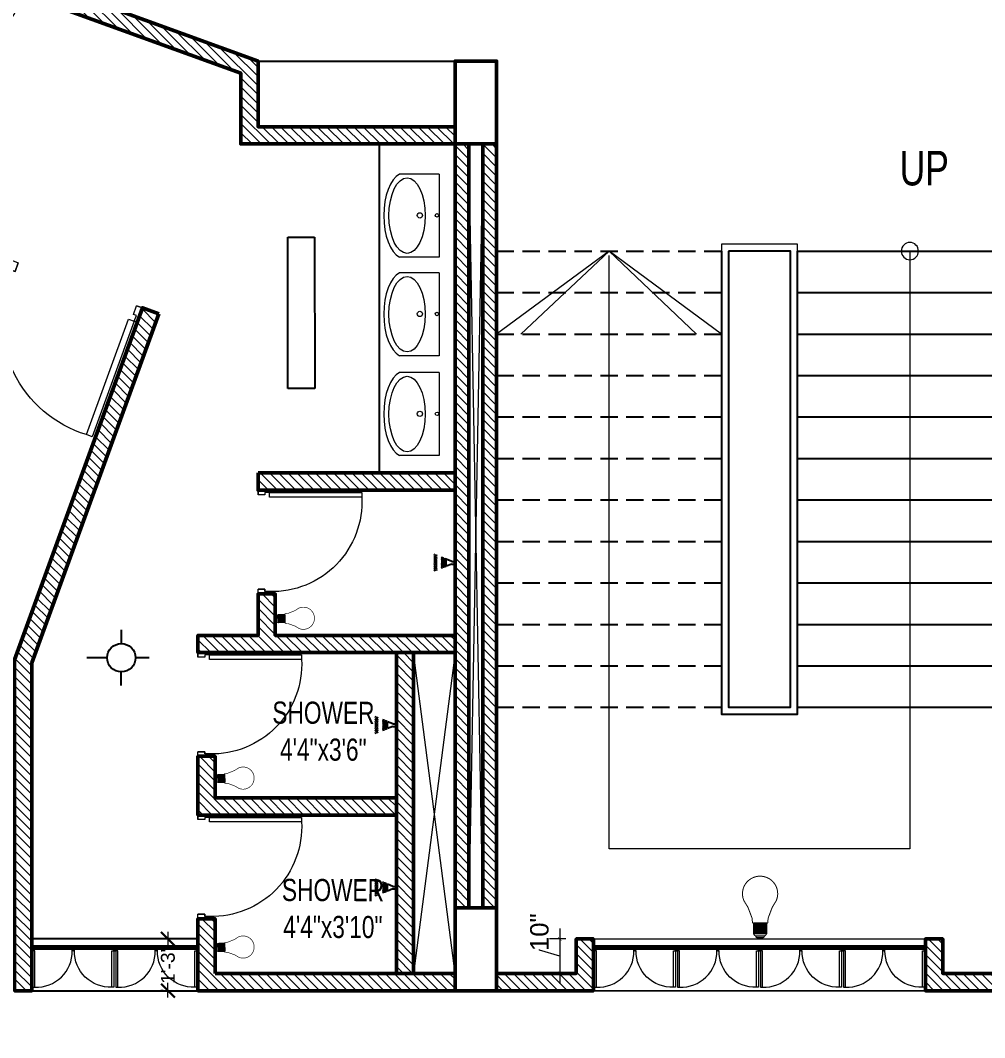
# Model space of a CAD drawing. Header units: inches. Extents: x -20263 to 10253, y -4567 to 3195.
# Drawn here: x 279.1 to 557.9, y 47.7 to 342 of the extents above; entities that cross this region are included whole.
import ezdxf

# ---------------------------------------------------------------- set-up
doc = ezdxf.new("R2010")
doc.units = ezdxf.units.IN
doc.header["$MEASUREMENT"] = 0
doc.linetypes.add('DASHED2', pattern=[0.375, 0.25, -0.125])
for name, color, linetype, lineweight in [('A-TEXT', 7, 'Continuous', 5), ('ar-DOOR-WOOD', 44, 'Continuous', 0), ('Dimension', 18, 'Continuous', 9), ('illustr-TOILET FIXTURE', 171, 'Continuous', 0), ('Main Wall', 250, 'Continuous', 13)]:
    doc.layers.add(name, color=color, linetype=linetype, lineweight=lineweight)
for name, color, linetype in [('BOX', 7, 'Continuous'), ('Electrical Installation', 50, 'Continuous'), ('plug ins', 7, 'Continuous')]:
    doc.layers.add(name, color=color, linetype=linetype)
doc.layers.add('hatch brick', color=32, linetype='Continuous', lineweight=0, transparency=0.4)
doc.styles.add('SIMPLE', font='romantic.ttf')
doc.styles.get("Standard").update_dxf_attribs({"font": 'arial.ttf'})
doc.dimstyles.new('Architectural', dxfattribs={"dimtxt": 14, "dimasz": 4, "dimexe": 2, "dimexo": 10, "dimgap": 0.09, "dimtad": 0, "dimdec": 0, "dimzin": 0, "dimdsep": 46, "dimlunit": 4, "dimtxsty": 'Standard', "dimblk": 'ARCHTICK', "dimcen": 0.09, "dimdle": 2, "dimclrd": 256, "dimclre": 256, "dimclrt": 256, "dimadec": 0, "dimazin": 0, "dimtfac": 1, "dimtdec": 0, "dimtofl": 0, "dimtmove": 1, "dimatfit": 2, "dimfxl": 12, "dimtolj": 1, "dimtzin": 0, "dimlwd": -1, "dimlwe": -1, "dimarcsym": 0})
doc.dimstyles.new('Architectural small', dxfattribs={"dimtxt": 8, "dimasz": 2, "dimexe": 3, "dimexo": 3, "dimgap": 0.09, "dimtad": 0, "dimdec": 0, "dimzin": 0, "dimdsep": 46, "dimlunit": 4, "dimtxsty": 'Standard', "dimblk": 'ARCHTICK', "dimcen": 0.09, "dimdle": 3, "dimclrd": 6, "dimclre": 6, "dimclrt": 5, "dimadec": 0, "dimazin": 0, "dimtfac": 1, "dimtdec": 0, "dimtofl": 0, "dimtmove": 1, "dimatfit": 2, "dimfxl": 12, "dimtolj": 1, "dimtzin": 0, "dimlwd": 18, "dimlwe": 18, "dimarcsym": 0})

# ---------------------------------------------------------------- blocks, each defined once
blk = doc.blocks.new('_ArchTick')
at = {"color": 0, "linetype": 'ByBlock', "const_width": 0.15}
blk.add_lwpolyline([(-0.5, -0.5), (0.5, 0.5)], dxfattribs=at)
blk = doc.blocks.new('*D41')
at = {"layer": 'Defpoints', "color": 0, "transparency": 16777216}
for p in [(286.9, 498.06), (32.06, 100.05), (129.47, 64.66)]:
    blk.add_point(p, dxfattribs=at)
at = {"layer": 'Dimension', "transparency": 16777216}
for p, q in [((190.17, 535.33), (119.01, 339.43)), ((277.5, 501.48), (187.6, 534.13)), ((31.37, 98.17), (102.53, 294.07)), ((120.07, 68.08), (30.18, 100.73))]:
    blk.add_line(p, q, dxfattribs=at)
at = {"layer": 'Dimension', "transparency": 16777216, "xscale": 4, "yscale": 4, "zscale": 4}
for p, rotation in [((189.48, 533.45), 70.0371155130217), ((32.06, 100.05), 250.0371155130217)]:
    blk.add_blockref('_ArchTick', p, dxfattribs=dict(at, rotation=rotation))
at = {"layer": 'Dimension', "transparency": 16777216, "insert": (110.77, 316.75), "char_height": 14, "attachment_point": 5, "rotation": 70.0371}
blk.add_mtext('\\A1;38\'-5"', dxfattribs=at)
blk = doc.blocks.new('*D46')
at = {"layer": 'Defpoints', "color": 0, "transparency": 16777216}
for p in [(439.8, 76.25), (435.04, 66.25), (439.8, 66.25)]:
    blk.add_point(p, dxfattribs=at)
at = {"layer": 'Dimension', "color": 6, "lineweight": 18, "transparency": 16777216}
for p, q in [((435.04, 79.25), (435.04, 63.25)), ((436.8, 76.25), (432.04, 76.25)), ((429.19, 73.01), (429.19, 73.19)), ((435.04, 71.25), (429.19, 73.01)), ((436.8, 66.25), (432.04, 66.25))]:
    blk.add_line(p, q, dxfattribs=at)
for p, rotation in [((435.04, 76.25), 90), ((435.04, 66.25), 270)]:
    blk.add_blockref('_ArchTick', p, dxfattribs=dict(at, rotation=rotation))
at = {"layer": 'Dimension', "color": 5, "transparency": 16777216, "insert": (429.19, 78.16), "char_height": 8, "attachment_point": 5, "rotation": 90}
blk.add_mtext('\\A1;{\\H0.66667x;10"}', dxfattribs=at)
blk = doc.blocks.new('DOOR_45')
at = {"layer": 'ar-DOOR-WOOD'}
for p, q in [((-11008.75, 15426.44), (-11008.75, 15424.44)), ((-10968.75, 15426.44), (-11008.75, 15426.44)), ((-10968.75, 15427.44), (-10963.75, 15427.44)), ((-10968.75, 15427.44), (-10968.75, 15426.44)), ((-10968.75, 15424.44), (-10968.75, 15426.44)), ((-10968.75, 15426.44), (-10966.75, 15426.44)), ((-10966.75, 15426.44), (-10966.75, 15425.44)), ((-10966.75, 15425.44), (-10963.75, 15425.44)), ((-10963.75, 15427.44), (-10963.75, 15425.44)), ((-11008.75, 15424.44), (-10968.75, 15424.44)), ((-10968.75, 15382.44), (-10968.75, 15383.44)), ((-10968.75, 15383.44), (-10966.75, 15383.44)), ((-10968.75, 15382.44), (-10963.75, 15382.44)), ((-10966.75, 15384.44), (-10963.75, 15384.44)), ((-10966.75, 15383.44), (-10966.75, 15384.44)), ((-10963.75, 15382.44), (-10963.75, 15384.44))]:
    blk.add_line(p, q, dxfattribs=at)
for points in [[(-10968.75, 15426.44), (-11008.75, 15426.44), (-11008.75, 15424.44), (-10968.75, 15424.44)], [(-10963.75, 15427.44), (-10968.75, 15427.44), (-10968.75, 15426.44), (-10966.75, 15426.44), (-10966.75, 15425.44), (-10963.75, 15425.44)], [(-10968.75, 15383.44), (-10968.75, 15382.44), (-10963.75, 15382.44), (-10963.75, 15384.44), (-10966.75, 15384.44), (-10966.75, 15383.44)]]:
    blk.add_lwpolyline(points, close=True, dxfattribs=at)
blk.add_arc((-10969.89, 15422.35), 38.92, 176.9083, 271.677, dxfattribs=at)
blk = doc.blocks.new('T-FIX-027')
at = {"layer": 'illustr-TOILET FIXTURE'}
for p, q in [((-11843.84, 14568.89), (-11843.84, 14557.43)), ((-11843.84, 14568.89), (-11843.84, 14557.43)), ((-11843.84, 14568.89), (-11819.84, 14568.89)), ((-11843.84, 14568.89), (-11819.84, 14568.89)), ((-11819.84, 14568.89), (-11819.84, 14557.43)), ((-11819.84, 14568.89), (-11819.84, 14557.43))]:
    blk.add_line(p, q, dxfattribs=at)
for centre, radius in [((-11831.91, 14568.32), 0.508), ((-11831.91, 14568.32), 0.508), ((-11831.91, 14563.34), 0.762), ((-11831.91, 14563.34), 0.762)]:
    blk.add_circle(centre, radius, dxfattribs=at)
blk.add_ellipse((-11831.84, 14559.64), major_axis=(-10.93, 0), ratio=0.480383, dxfattribs=at)
blk.add_ellipse((-11831.84, 14559.64), major_axis=(-10.93, 0), ratio=0.480383, dxfattribs=at)
blk.add_ellipse((-11831.84, 14558.89), major_axis=(-12.37, 0), ratio=0.48498, start_param=6.528919, end_param=9.179045, dxfattribs=at)
blk.add_ellipse((-11831.84, 14558.89), major_axis=(-12.37, 0), ratio=0.48498, start_param=6.528919, end_param=9.179045, dxfattribs=at)
blk = doc.blocks.new('stair final')
for points in [[(82, 124), (82, -90), (-70, -90), (-70, 124)], [(-37.5, 124), (-37.5, -49), (49.5, -49), (49.5, 122.75)], [(17, 100), (49.5, 124), (82, 100)], [(24.2, 100), (49.5, 124)], [(49.5, 124), (75, 100)], [(82, -8), (82, -90)]]:
    blk.add_lwpolyline(points)
blk.add_lwpolyline([(-5, 126), (17, 126), (17, -10), (-5, -10)], close=True)
blk.add_circle((-37.5, 124), 2.49)
at = {"layer": 'BOX', "ltscale": 2000}
for p, q in [((-5, 124), (-70, 124)), ((-5, 112), (-70, 112)), ((-5, 100), (-70, 100)), ((-5, 88), (-70, 88)), ((-5, 76), (-70, 76)), ((-5, 64), (-70, 64)), ((-5, 52), (-70, 52)), ((-5, 40), (-70, 40)), ((-5, 28), (-70, 28)), ((-5, 16), (-70, 16)), ((-5, 4), (-70, 4)), ((-5, -8), (-70, -8)), ((0, -8), (-3, -8)), ((15, -8), (12, -8))]:
    blk.add_line(p, q, dxfattribs=at)
at = {"layer": 'BOX', "linetype": 'DASHED2', "ltscale": 20}
for p, q in [((82, 124), (17, 124)), ((82, 112), (17, 112)), ((82, 100), (17, 100)), ((82, 88), (17, 88)), ((82, 76), (17, 76)), ((82, 64), (17, 64)), ((82, 52), (17, 52)), ((82, 40), (17, 40)), ((82, 28), (17, 28)), ((82, 16), (17, 16)), ((82, 4), (17, 4)), ((82, -8), (17, -8))]:
    blk.add_line(p, q, dxfattribs=at)
at = {"layer": 'BOX', "ltscale": 2000}
for points in [[(17, 124), (17, -10), (-5, -10), (-5, 124)], [(-3, 124), (15, 124)]]:
    blk.add_lwpolyline(points, dxfattribs=at)
blk.add_lwpolyline([(15, 124), (15, -8), (-3, -8), (-3, 124)], close=True, dxfattribs=at)
blk = doc.blocks.new('toilet stair block final')
at = {"layer": 'hatch brick'}
h = blk.add_hatch(dxfattribs=at)
h.set_pattern_fill('ANSI31', color=256, scale=15)
edge = h.paths.add_edge_path()
edge.add_line((67.04, 218.27), (65.33, 222.97))
edge.add_line((65.33, 222.97), (0, 199.18))
edge.add_line((0, 199.18), (0, 180.18))
edge.add_line((0, 180.18), (-57, 180.18))
edge.add_line((-57, 180.18), (-57, 175.18))
edge.add_line((-57, 175.18), (5, 175.18))
edge.add_line((5, 175.18), (5, 195.68))
edge.add_line((5, 195.68), (67.04, 218.27))
h = blk.add_hatch(dxfattribs=at)
h.set_pattern_fill('ANSI31', color=256, scale=15)
h.set_pattern_definition([(45, (164, 0), (-1.325825, 1.325825), [])])
h.paths.add_polyline_path([(-69, 175.18), (-69, -45.82), (-65, -45.82), (-65, 175.18)])
h = blk.add_hatch(dxfattribs=at)
h.set_pattern_fill('ANSI31', color=256, scale=15)
h.paths.add_polyline_path([(-61, 175.18), (-61, -45.82), (-57, -45.82), (-57, 175.18)])
h = blk.add_hatch(dxfattribs=at)
h.set_pattern_fill('ANSI31', color=256, scale=15)
edge = h.paths.add_edge_path()
edge.add_line((28.72, 126.06), (33.42, 127.77))
edge.add_line((33.42, 127.77), (70.4, 25.94))
edge.add_line((70.4, 25.94), (70.4, -69.82))
edge.add_line((70.4, -69.82), (65.4, -69.82))
edge.add_line((65.4, -69.82), (65.4, 25.06))
edge.add_line((65.4, 25.06), (28.72, 126.06))
h = blk.add_hatch(dxfattribs=at)
h.set_pattern_fill('ANSI31', color=256, scale=15)
h.paths.add_polyline_path([(0, 80), (0, 75), (-57, 75), (-57, 80)])
h = blk.add_hatch(dxfattribs=at)
h.set_pattern_fill('ANSI31', color=256, scale=15)
h.paths.add_polyline_path([(0, 28), (-57, 28), (-57, 33), (-5, 33), (-5, 45), (0, 45), (0, 33), (17.4, 33), (17.4, 28)])
h = blk.add_hatch(dxfattribs=at)
h.set_pattern_fill('ANSI31', color=256, scale=15)
h.paths.add_polyline_path([(-45, -64.82), (-40, -64.82), (-40, 28), (-45, 28)])
h = blk.add_hatch(dxfattribs=at)
h.set_pattern_fill('ANSI31', color=256, scale=15)
h.set_pattern_definition([(45, (17.4023, 0), (-1.325825, 1.325825), [])])
h.paths.add_polyline_path([(-40, -14), (12.4, -14), (12.4, -2), (17.4, -2), (17.4, -19), (-40, -19)])
h = blk.add_hatch(dxfattribs=at)
h.set_pattern_fill('ANSI31', color=256, scale=15)
h.paths.add_polyline_path([(12.4, -64.82), (0, -64.82), (-57, -64.82), (-57, -69.82), (17.4, -69.82), (17.4, -49), (12.4, -49)])
h = blk.add_hatch(dxfattribs=at)
h.set_pattern_fill('ANSI31', color=256, scale=15)
h.paths.add_polyline_path([(-193, -64.82), (-193, -54.82), (-198, -54.82), (-198, -64.82), (-221, -64.82), (-221, -69.82), (-193, -69.82)])
h = blk.add_hatch(dxfattribs=at)
h.set_pattern_fill('ANSI31', color=256, scale=15)
h.paths.add_polyline_path([(-97, -64.82), (-97, -69.82), (-69, -69.82), (-69, -64.82), (-92, -64.82), (-92, -54.82), (-97, -54.82)])
at = {"color": 0, "lineweight": 50}
for points in [[(67.04, 218.27), (65.33, 222.97), (0, 199.18), (0, 180.18), (-57, 180.18), (-57, 175.18), (5, 175.18), (5, 195.68), (67.04, 218.27)], [(28.72, 126.06), (33.42, 127.77), (70.4, 25.94), (70.4, -69.82), (65.4, -69.82), (65.4, 25.06), (28.72, 126.06)], [(0, 80), (0, 75), (-57, 75), (-57, 80), (0, 80)], [(0, 28), (-57, 28), (-57, 33), (-5, 33), (-5, 45), (0, 45), (0, 33), (17.4, 33), (17.4, 28), (0, 28)], [(12.4, -64.82), (0, -64.82), (0, -64.82), (-57, -64.82), (-57, -69.82), (17.4, -69.82), (17.4, -69.82), (17.4, -49), (12.4, -49), (12.4, -64.82)]]:
    blk.add_lwpolyline(points, dxfattribs=at)
at = {"color": 1, "lineweight": 50}
blk.add_lwpolyline([(-57, 175.18), (-69, 175.18), (-69, 199.18), (-57, 199.18), (-57, 175.18)], dxfattribs=at)
for points in [[(-65, -45.82), (-61, 175.18)], [(-65, 175.18), (-61, -45.82)], [(-57, 28), (-45, -64.82)], [(-57, -64.82), (-45, 28)]]:
    blk.add_lwpolyline(points)
at = {"color": 0, "lineweight": 50}
for points in [[(-61, 175.18), (-61, -45.82), (-57, -45.82), (-57, 175.18)], [(-45, -64.82), (-40, -64.82), (-40, 28), (-45, 28)], [(-40, -14), (12.4, -14), (12.4, -2), (17.4, -2), (17.4, -19), (-40, -19)], [(-193, -64.82), (-193, -54.82), (-198, -54.82), (-198, -64.82), (-221, -64.82), (-221, -69.82), (-193, -69.82)], [(-97, -64.82), (-97, -69.82), (-69, -69.82), (-69, -64.82), (-92, -64.82), (-92, -54.82), (-97, -54.82)]]:
    blk.add_lwpolyline(points, close=True, dxfattribs=at)
blk.add_lwpolyline([(-193, -69.82), (-97, -69.82), (-97, -54.82), (-193, -54.82)], close=True)
at = {"layer": 'BOX', "ltscale": 2000}
for p, q in [((0, 199.18), (-57, 199.18)), ((-57, 175.18), (-57, 80.18)), ((-35, 175.18), (-35, 80.18))]:
    blk.add_line(p, q, dxfattribs=at)
blk.add_lwpolyline([(65.4, -69.82), (17.4, -69.82), (17.4, -54.82), (65.4, -54.82)], close=True, dxfattribs=at)
at = {"layer": 'Main Wall', "color": 0, "lineweight": 50}
blk.add_lwpolyline([(-69, 175.18), (-69, -45.82), (-65, -45.82), (-65, 175.18)], close=True, dxfattribs=at)
at = {"layer": 'Main Wall', "color": 1, "lineweight": 50}
blk.add_lwpolyline([(-69, -69.82), (-57, -69.82), (-57, -45.82), (-69, -45.82), (-69, -69.82)], dxfattribs=at)
at = {"extrusion": (0, 0, -1), "xscale": 0.8888892124533201, "yscale": 0.8888892124533201, "zscale": -0.8888892124533201, "rotation": 69.99006771556789}
blk.add_blockref('DOOR_45', (16117.31, 4701.45), dxfattribs=at)
blk.add_blockref('stair final', (-151, 20.18))
at = {"xscale": 0.666666606798147, "yscale": 0.666666606798147, "zscale": 0.666666606798147}
for p in [(7309.17, -10209.96), (7326.57, -10256.96), (7326.57, -10303.96)]:
    blk.add_blockref('DOOR_45', p, dxfattribs=at)
at = {"layer": 'illustr-TOILET FIXTURE', "extrusion": (0, 0, -1), "zscale": -1, "rotation": 270}
for p in [(-14516.54, -11677.4), (-14516.54, -11705.92), (-14516.54, -11734.81)]:
    blk.add_blockref('T-FIX-027', p, dxfattribs=at)
at = {"layer": 'Main Wall', "xscale": 0.888888888888914, "yscale": 0.888888888888914, "zscale": 0.888888888888914, "rotation": 109.9621850072985}
blk.add_blockref('DOOR_45', (9595.65, 13969.5), dxfattribs=at)
blk = doc.blocks.new('DOOR_40')
at = {"layer": 'ar-DOOR-WOOD'}
for p, q in [((-11029.13, 15421.44), (-11064.13, 15421.44)), ((-11064.13, 15421.44), (-11064.13, 15419.44)), ((-11064.13, 15419.44), (-11029.13, 15419.44)), ((-11029.13, 15422.44), (-11024.13, 15422.44)), ((-11029.13, 15422.44), (-11029.13, 15421.44)), ((-11029.13, 15419.44), (-11029.13, 15421.44)), ((-11029.13, 15421.44), (-11027.13, 15421.44)), ((-11027.13, 15421.44), (-11027.13, 15420.44)), ((-11027.13, 15420.44), (-11024.13, 15420.44)), ((-11024.13, 15422.44), (-11024.13, 15420.44)), ((-11029.13, 15383.44), (-11027.13, 15383.44)), ((-11029.13, 15382.44), (-11029.13, 15383.44)), ((-11029.13, 15382.44), (-11024.13, 15382.44)), ((-11027.13, 15383.44), (-11027.13, 15384.44)), ((-11027.13, 15384.44), (-11024.13, 15384.44)), ((-11024.13, 15382.44), (-11024.13, 15384.44))]:
    blk.add_line(p, q, dxfattribs=at)
blk.add_arc((-11029.35, 15418.25), 34.8, 178.03005, 270.3561, dxfattribs=at)
blk = doc.blocks.new('ftt')
at = {"layer": 'plug ins', "linetype": 'Continuous'}
for p, q in [((76688.16, 107266.81), (76688.07, 107267.06)), ((76688.16, 107266.81), (76688.07, 107267.06)), ((76688.3, 107266.45), (76688.2, 107266.7)), ((76688.3, 107266.45), (76688.2, 107266.7)), ((76688.44, 107266.09), (76688.34, 107266.34)), ((76688.44, 107266.09), (76688.34, 107266.34)), ((76688.77, 107266.81), (76688.7, 107267.06)), ((76688.87, 107266.45), (76688.8, 107266.7)), ((76688.98, 107264.67), (76688.89, 107264.92)), ((76688.98, 107264.67), (76688.89, 107264.92)), ((76688.97, 107266.09), (76688.9, 107266.34)), ((76689.34, 107266.81), (76689.3, 107267.06)), ((76689.37, 107264.67), (76689.3, 107264.92)), ((76689.41, 107266.45), (76689.36, 107266.7)), ((76689.47, 107266.09), (76689.43, 107266.34)), ((76689.74, 107264.67), (76689.69, 107264.92)), ((76689.9, 107266.81), (76689.87, 107267.06)), ((76689.93, 107266.45), (76689.91, 107266.7)), ((76689.96, 107266.09), (76689.94, 107266.34)), ((76690.09, 107264.67), (76690.07, 107264.92)), ((76690.44, 107266.81), (76690.44, 107267.06)), ((76690.44, 107266.45), (76690.44, 107266.7)), ((76690.44, 107266.09), (76690.44, 107266.34)), ((76690.44, 107264.67), (76690.44, 107264.92)), ((76690.79, 107264.67), (76690.81, 107264.92)), ((76690.92, 107266.09), (76690.94, 107266.34)), ((76690.95, 107266.45), (76690.98, 107266.7)), ((76690.99, 107266.81), (76691.01, 107267.06)), ((76691.14, 107264.67), (76691.19, 107264.92)), ((76691.41, 107266.09), (76691.46, 107266.34)), ((76691.48, 107266.45), (76691.52, 107266.7)), ((76691.51, 107264.67), (76691.58, 107264.92)), ((76691.54, 107266.81), (76691.59, 107267.06)), ((76691.9, 107264.67), (76691.99, 107264.92)), ((76691.91, 107266.09), (76691.98, 107266.34)), ((76692.01, 107266.45), (76692.09, 107266.7)), ((76692.12, 107266.81), (76692.19, 107267.06)), ((76692.45, 107266.09), (76692.54, 107266.34)), ((76692.58, 107266.45), (76692.68, 107266.7)), ((76692.72, 107266.81), (76692.82, 107267.06)), ((76689.12, 107264.31), (76689.02, 107264.56)), ((76689.12, 107264.31), (76689.02, 107264.56)), ((76689.26, 107263.95), (76689.16, 107264.2)), ((76689.26, 107263.95), (76689.16, 107264.2)), ((76689.39, 107263.6), (76689.3, 107263.85)), ((76689.39, 107263.6), (76689.3, 107263.85)), ((76689.47, 107264.31), (76689.4, 107264.56)), ((76689.44, 107263.47), (76691.44, 107263.47)), ((76690.06, 107261.85), (76689.44, 107263.47)), ((76690.06, 107261.85), (76689.44, 107263.47)), ((76690.06, 107261.85), (76689.44, 107263.47)), ((76689.57, 107263.95), (76689.5, 107264.2)), ((76689.67, 107263.6), (76689.6, 107263.85)), ((76689.8, 107264.31), (76689.76, 107264.56)), ((76689.87, 107263.95), (76689.82, 107264.2)), ((76689.93, 107263.6), (76689.89, 107263.85)), ((76690.06, 107261.85), (76690.06, 107260.87)), ((76690.12, 107264.31), (76690.1, 107264.56)), ((76690.16, 107263.95), (76690.13, 107264.2)), ((76690.19, 107263.6), (76690.17, 107263.85)), ((76690.44, 107264.31), (76690.44, 107264.56)), ((76690.44, 107263.95), (76690.44, 107264.2)), ((76690.44, 107263.6), (76690.44, 107263.85)), ((76690.69, 107263.6), (76690.71, 107263.85)), ((76690.72, 107263.95), (76690.74, 107264.2)), ((76690.75, 107264.31), (76690.78, 107264.56)), ((76690.81, 107261.85), (76691.44, 107263.47)), ((76690.81, 107261.85), (76690.81, 107260.87)), ((76690.94, 107263.6), (76690.99, 107263.85)), ((76691.01, 107263.95), (76691.06, 107264.2)), ((76691.08, 107264.31), (76691.12, 107264.56)), ((76691.21, 107263.6), (76691.28, 107263.85)), ((76691.31, 107263.95), (76691.38, 107264.2)), ((76691.41, 107264.31), (76691.48, 107264.56)), ((76691.48, 107263.6), (76691.58, 107263.85)), ((76691.62, 107263.95), (76691.72, 107264.2)), ((76691.76, 107264.31), (76691.85, 107264.56))]:
    blk.add_line(p, q, dxfattribs=at)
blk = doc.blocks.new('drter')
at = {"layer": 'plug ins', "rotation": 90}
blk.add_blockref('ftt', (183966.31, 30586.27), dxfattribs=at)
blk = doc.blocks.new('*D50')
at = {"layer": 'Defpoints', "color": 0, "transparency": 16777216}
for p in [(330.39, 76.25), (321.74, 61.25), (330.39, 61.25)]:
    blk.add_point(p, dxfattribs=at)
at = {"layer": 'Dimension', "transparency": 16777216}
for p, q in [((321.74, 78.25), (321.74, 73.97)), ((320.39, 76.25), (319.74, 76.25)), ((321.74, 59.25), (321.74, 63.53)), ((320.39, 61.25), (319.74, 61.25))]:
    blk.add_line(p, q, dxfattribs=at)
at = {"layer": 'Dimension', "transparency": 16777216, "xscale": 4, "yscale": 4, "zscale": 4}
for p, rotation in [((321.74, 76.25), 90), ((321.74, 61.25), 270)]:
    blk.add_blockref('_ArchTick', p, dxfattribs=dict(at, rotation=rotation))
at = {"layer": 'Dimension', "transparency": 16777216, "insert": (321.74, 68.75), "char_height": 14, "attachment_point": 5, "rotation": 90}
blk.add_mtext('\\A1;{\\H0.28571x;1\'-3"}', dxfattribs=at)
blk = doc.blocks.new('LED')
for p, q in [((-11.6, -7.7), (11.7, -7.7)), ((-11.6, -11), (11.7, -9.6)), ((-11.6, -13.3), (11.7, -11.8)), ((-11.5, -15.5), (11.8, -14.1)), ((-11.3, -17.8), (11.9, -16.3)), ((-12.1, -25.6), (11.9, -25.6)), ((-11.2, -20), (12.1, -18.6)), ((-11.2, -22.2), (12.1, -20.8)), ((-11.2, -24.5), (12.1, -23.1))]:
    blk.add_line(p, q)
at = {"lineweight": 9}
blk.add_line((7.8, -3.1), (-7.8, -3.1), dxfattribs=at)
for points, const_width in [([(5.3, 0), (5.4, 0), (5.7, 0), (6.1, -0.1), (6.6, -0.3), (7, -0.6), (7.2, -0.9), (7.4, -1.2), (7.5, -1.5), (7.7, -2), (7.7, -2.5), (7.8, -3.1), (7.7, -2.5), (7.7, -2), (7.5, -1.5), (7.4, -1.2), (7.2, -0.9), (7, -0.6), (6.6, -0.3), (6.1, -0.1), (5.7, 0), (5.4, 0), (5.3, 0), (-5.3, 0), (-5.4, 0), (-5.5, 0), (-5.8, 0), (-6.1, -0.1), (-6.4, -0.2), (-6.7, -0.5), (-7, -0.7), (-7.3, -1.1), (-7.6, -1.7), (-7.7, -2.3), (-7.8, -3.1), (-7.8, -3.1), (-7.9, -3.2), (-8.1, -3.2), (-8.3, -3.3), (-8.9, -3.6), (-9.6, -4.1), (-10.3, -4.7), (-11, -5.4), (-11.2, -5.9), (-11.4, -6.4), (-11.6, -7), (-11.6, -7.7), (-12.2, -7.7), (-12.1, -26)], 2), ([(-5.3, 0), (-5.4, 0), (-5.5, 0), (-5.8, 0), (-6.1, -0.1), (-6.4, -0.2), (-6.7, -0.5), (-7, -0.7), (-7.3, -1.1), (-7.6, -1.7), (-7.7, -2.3), (-7.8, -3.1)], 1), ([(11.9, -26.1), (11.9, -7.7), (11.7, -7.7), (11.6, -7), (11.4, -6.4), (11.2, -5.9), (11, -5.4), (10.3, -4.7), (9.6, -4.1), (8.9, -3.6), (8.3, -3.3), (7.9, -3.2), (7.8, -3.1), (7.8, -3.1)], 2), ([(-0.1, -111.1), (-0.2, -111.1), (-1, -111.1), (-1.8, -111.1), (-2.6, -111.1), (-3.4, -111), (-4.2, -110.9), (-5, -110.8), (-5.8, -110.6), (-6.6, -110.5), (-7.4, -110.3), (-8.1, -110.1), (-8.9, -109.9), (-9.6, -109.7), (-10.4, -109.5), (-11.1, -109.2), (-11.8, -108.9), (-12.5, -108.7), (-13.2, -108.3), (-13.9, -108), (-14.6, -107.7), (-15.3, -107.3), (-16, -106.9), (-16.6, -106.6), (-17.3, -106.2), (-17.9, -105.7), (-18.5, -105.3), (-19.2, -104.8), (-19.8, -104.4), (-20.4, -103.9), (-20.9, -103.4), (-21.5, -102.9), (-22.1, -102.4), (-22.6, -101.9), (-23.1, -101.3), (-23.7, -100.8), (-24.2, -100.2), (-24.6, -99.6), (-25.1, -99), (-25.6, -98.4), (-26, -97.8), (-26.5, -97.2), (-26.9, -96.5), (-27.3, -95.9), (-27.7, -95.2), (-28.1, -94.6), (-28.4, -93.9), (-28.8, -93.2), (-29.1, -92.5), (-29.4, -91.8), (-29.7, -91.1), (-30, -90.4), (-30.2, -89.6), (-30.5, -88.9), (-30.7, -88.1), (-30.9, -87.4), (-31.1, -86.6), (-31.2, -85.9), (-31.4, -85.1), (-31.5, -84.3), (-31.6, -83.5), (-31.7, -82.7), (-31.8, -81.9), (-31.8, -81.1), (-31.9, -80.3), (-31.9, -79.5), (-31.9, -78.2), (-31.8, -77), (-31.7, -75.8), (-31.5, -74.6), (-31.3, -73.4), (-31.1, -72.2), (-30.8, -71.1), (-30.4, -69.9), (-30, -68.8), (-29.6, -67.7), (-29.2, -66.6), (-22.1, -55), (-14.6, -35.3), (-14.1, -29.7), (-14.1, -27.1), (-12.1, -25.6)], 1.8), ([(-0.1, -111.1), (0, -111.1), (0.8, -111.1), (1.6, -111.1), (2.5, -111.1), (3.3, -111), (4, -110.9), (4.8, -110.8), (5.6, -110.6), (6.4, -110.5), (7.2, -110.3), (7.9, -110.1), (8.7, -109.9), (9.4, -109.7), (10.2, -109.5), (10.9, -109.2), (11.6, -108.9), (12.3, -108.7), (13, -108.3), (13.7, -108), (14.4, -107.7), (15.1, -107.3), (15.8, -106.9), (16.4, -106.6), (17.1, -106.2), (17.7, -105.7), (18.3, -105.3), (19, -104.8), (19.6, -104.4), (20.2, -103.9), (20.7, -103.4), (21.3, -102.9), (21.9, -102.4), (22.4, -101.9), (22.9, -101.3), (23.5, -100.8), (24, -100.2), (24.5, -99.6), (24.9, -99), (25.4, -98.4), (25.8, -97.8), (26.3, -97.2), (26.7, -96.5), (27.1, -95.9), (27.5, -95.2), (27.9, -94.6), (28.2, -93.9), (28.6, -93.2), (28.9, -92.5), (29.2, -91.8), (29.5, -91.1), (29.8, -90.4), (30, -89.6), (30.3, -88.9), (30.5, -88.1), (30.7, -87.4), (30.9, -86.6), (31, -85.9), (31.2, -85.1), (31.3, -84.3), (31.4, -83.5), (31.5, -82.7), (31.6, -81.9), (31.6, -81.1), (31.7, -80.3), (31.7, -79.5), (31.7, -78.2), (31.6, -77), (31.5, -75.8), (31.3, -74.6), (31.1, -73.4), (30.9, -72.2), (30.6, -71.1), (30.2, -69.9), (29.9, -68.8), (29.4, -67.7), (29, -66.6), (21.9, -55), (14.4, -35.3), (13.9, -29.7), (13.9, -27.1), (11.9, -25.6)], 1.8)]:
    blk.add_lwpolyline(points, dxfattribs=dict(const_width=const_width))
at = {"color": 7, "lineweight": 20}
blk.add_open_spline([(-9.8, -25.6), (-9.8, -25.6), (9.4, -25.6), (9.4, -25.6)], degree=3, dxfattribs=at)
blk = doc.blocks.new('*D72')
at = {"layer": 'Defpoints', "color": 0, "transparency": 16777216}
for p in [(286.9, 498.06), (32.06, 100.05), (129.47, 64.66)]:
    blk.add_point(p, dxfattribs=at)
at = {"layer": 'Dimension', "transparency": 16777216}
for p, q in [((190.17, 535.33), (119.01, 339.43)), ((277.5, 501.48), (187.6, 534.13)), ((31.37, 98.17), (102.53, 294.07)), ((120.07, 68.08), (30.18, 100.73))]:
    blk.add_line(p, q, dxfattribs=at)
at = {"layer": 'Dimension', "transparency": 16777216, "xscale": 4, "yscale": 4, "zscale": 4}
for p, rotation in [((189.48, 533.45), 70.0371155130217), ((32.06, 100.05), 250.0371155130217)]:
    blk.add_blockref('_ArchTick', p, dxfattribs=dict(at, rotation=rotation))
at = {"layer": 'Dimension', "transparency": 16777216, "insert": (110.77, 316.75), "char_height": 14, "attachment_point": 5, "rotation": 70.0371}
blk.add_mtext('\\A1;38\'-5"', dxfattribs=at)
blk = doc.blocks.new('*D77')
at = {"layer": 'Defpoints', "color": 0, "transparency": 16777216}
for p in [(439.8, 76.25), (435.04, 66.25), (439.8, 66.25)]:
    blk.add_point(p, dxfattribs=at)
at = {"layer": 'Dimension', "color": 6, "lineweight": 18, "transparency": 16777216}
for p, q in [((435.04, 79.25), (435.04, 63.25)), ((436.8, 76.25), (432.04, 76.25)), ((429.19, 73.01), (429.19, 73.19)), ((435.04, 71.25), (429.19, 73.01)), ((436.8, 66.25), (432.04, 66.25))]:
    blk.add_line(p, q, dxfattribs=at)
for p, rotation in [((435.04, 76.25), 90), ((435.04, 66.25), 270)]:
    blk.add_blockref('_ArchTick', p, dxfattribs=dict(at, rotation=rotation))
at = {"layer": 'Dimension', "color": 5, "transparency": 16777216, "insert": (429.19, 78.16), "char_height": 8, "attachment_point": 5, "rotation": 90}
blk.add_mtext('\\A1;{\\H0.66667x;10"}', dxfattribs=at)
blk = doc.blocks.new('*D68')
at = {"layer": 'Defpoints', "color": 0, "transparency": 16777216}
for p in [(330.39, 76.25), (321.74, 61.25), (330.39, 61.25)]:
    blk.add_point(p, dxfattribs=at)
at = {"layer": 'Dimension', "transparency": 16777216}
for p, q in [((321.74, 78.25), (321.74, 73.97)), ((320.39, 76.25), (319.74, 76.25)), ((321.74, 59.25), (321.74, 63.53)), ((320.39, 61.25), (319.74, 61.25))]:
    blk.add_line(p, q, dxfattribs=at)
at = {"layer": 'Dimension', "transparency": 16777216, "xscale": 4, "yscale": 4, "zscale": 4}
for p, rotation in [((321.74, 76.25), 90), ((321.74, 61.25), 270)]:
    blk.add_blockref('_ArchTick', p, dxfattribs=dict(at, rotation=rotation))
at = {"layer": 'Dimension', "transparency": 16777216, "insert": (321.74, 68.75), "char_height": 14, "attachment_point": 5, "rotation": 90}
blk.add_mtext('\\A1;{\\H0.28571x;1\'-3"}', dxfattribs=at)

msp = doc.modelspace()

# ---------------------------------------------------------------- linework, layer by layer
at = {"color": 30, "true_color": 0xf8991e}
for p, q in [((308.27, 165.616), (308.27, 161.688)), ((308.27, 165.616), (308.27, 161.688)), ((304.165, 157.582), (298.261, 157.582)), ((304.165, 157.582), (298.261, 157.582)), ((316.304, 157.582), (312.376, 157.582)), ((316.304, 157.582), (312.376, 157.582)), ((308.27, 149.549), (308.27, 153.477)), ((308.27, 149.549), (308.27, 153.477))]:
    msp.add_line(p, q, dxfattribs=at)
at = {"color": 150}
for points in [[(282.394, 74.249), (330.394, 74.249), (330.394, 73.249), (282.394, 73.249)], [(282.394, 74.249), (329.794, 74.249), (329.794, 73.749), (282.394, 73.749)], [(282.394, 74.249), (330.394, 74.249), (330.394, 73.249), (282.394, 73.249)], [(282.394, 74.249), (329.794, 74.249), (329.794, 73.749), (282.394, 73.749)], [(444.797, 74.249), (540.197, 74.249), (540.197, 73.249), (444.797, 73.249)], [(444.797, 74.249), (540.197, 74.249), (540.197, 73.749), (444.797, 73.749)], [(444.797, 74.249), (540.197, 74.249), (540.197, 73.249), (444.797, 73.249)], [(444.797, 74.249), (540.197, 74.249), (540.197, 73.749), (444.797, 73.749)]]:
    msp.add_lwpolyline(points, close=True, dxfattribs=at)
at = {"color": 30, "true_color": 0xf8991e}
msp.add_circle((308.27, 157.582), 4.105, dxfattribs=at)
msp.add_circle((308.27, 157.582), 4.105, dxfattribs=at)
at = {"layer": 'Electrical Installation', "color": 32, "true_color": 0xcd6928}
for p, q in [((356.387, 279.258), (364.162, 279.284)), ((356.387, 279.258), (364.162, 279.284)), ((356.415, 235.45), (356.387, 279.258)), ((356.415, 235.45), (356.387, 279.258)), ((364.162, 279.284), (364.235, 235.486)), ((364.162, 279.284), (364.235, 235.486)), ((364.235, 235.486), (356.415, 235.45)), ((364.235, 235.486), (356.415, 235.45))]:
    msp.add_line(p, q, dxfattribs=at)

# ---------------------------------------------------------------- block references
at = {"color": 1}
for p, xscale, yscale, zscale, rotation in [((352.893, 168.876), -0.1009623816748633, 0.1009623816748633, 0.1009623816748633, 90.8567684996851), ((352.893, 168.876), -0.1009623816748633, 0.1009623816748633, 0.1009623816748633, 90.8567684996851), ((335.457, 122.625), -0.1009623816748633, 0.1009623816748633, 0.1009623816748633, 90.8567684996851), ((335.457, 122.625), -0.1009623816748633, 0.1009623816748633, 0.1009623816748633, 90.8567684996851), ((492.972, 76.588), 0.1600169301085914, 0.1600169301085914, 0.1600169301085914, 180.0489376703887), ((492.972, 76.588), 0.1600169301085914, 0.1600169301085914, 0.1600169301085914, 180.0489376703887), ((335.457, 73.744), -0.1009623816748633, 0.1009623816748633, 0.1009623816748633, 90.8567684996851), ((335.457, 73.744), -0.1009623816748633, 0.1009623816748633, 0.1009623816748633, 90.8567684996851)]:
    msp.add_blockref('LED', p, dxfattribs=dict(at, xscale=xscale, yscale=yscale, zscale=zscale, rotation=rotation))
at = {"layer": 'Main Wall', "lineweight": 35, "xscale": -1}
msp.add_blockref('toilet stair block final', (347.797, 131.065), dxfattribs=at)
msp.add_blockref('toilet stair block final', (347.797, 131.065), dxfattribs=at)
at = {"layer": 'Main Wall', "xscale": 0.2999999999999545, "yscale": 0.2999999999999545, "zscale": 0.2999999999999545, "rotation": 90}
for p in [(4909.128, 3381.489), (4909.128, 3381.489), (4933.128, 3381.489), (4933.128, 3381.489), (5071.53, 3381.489), (5071.53, 3381.489), (5095.53, 3381.489), (5095.53, 3381.489), (5119.53, 3381.489), (5119.53, 3381.489), (5143.53, 3381.489), (5143.53, 3381.489)]:
    msp.add_blockref('DOOR_40', p, dxfattribs=at)
at = {"layer": 'Main Wall', "extrusion": (0, 0, -1), "xscale": 0.2999999999999545, "yscale": 0.2999999999999545, "zscale": -0.2999999999999545, "rotation": 90}
for p in [(4320.339, 3381.489), (4320.339, 3381.489), (4296.339, 3381.489), (4296.339, 3381.489), (4157.937, 3381.489), (4157.937, 3381.489), (4133.937, 3381.489), (4133.937, 3381.489), (4109.937, 3381.489), (4109.937, 3381.489), (4085.937, 3381.489), (4085.937, 3381.489)]:
    msp.add_blockref('DOOR_40', p, dxfattribs=at)
at = {"layer": 'plug ins'}
for p in [(-76300.639, -107091.642), (-76300.639, -107091.642), (-76317.639, -107138.642), (-76317.639, -107138.642), (-76317.639, -107185.642), (-76317.639, -107185.642)]:
    msp.add_blockref('drter', p, dxfattribs=at)

# ---------------------------------------------------------------- texts
at = {"layer": 'A-TEXT', "insert": (573.98, 294.114), "char_height": 10, "width": 67.05491, "attachment_point": 9, "style": 'SIMPLE'}
msp.add_mtext('\\pxqc,t7;{\\fSwis721 LtCn BT|b0|i0|c0|p34;UP}', dxfattribs=at)
msp.add_mtext('\\pxqc,t7;{\\fSwis721 LtCn BT|b0|i0|c0|p34;UP}', dxfattribs=at)
at = {"layer": 'A-TEXT', "char_height": 6.4, "width": 47.01397, "attachment_point": 9, "rotation": 359.84544, "style": 'SIMPLE'}
for s, insert in [('\\pxqc;{\\fSwis721 LtCn BT|b0|i0|c0|p34;SHOWER\\P4\'4"x3\'6"}', (390.175, 127.652)), ('\\pxqc;{\\fSwis721 LtCn BT|b0|i0|c0|p34;SHOWER\\P4\'4"x3\'6"}', (390.175, 127.652)), ('\\pxqc;{\\fSwis721 LtCn BT|b0|i0|c0|p34;SHOWER\\P4\'4"x3\'10"}', (392.943, 76.341)), ('\\pxqc;{\\fSwis721 LtCn BT|b0|i0|c0|p34;SHOWER\\P4\'4"x3\'10"}', (392.943, 76.341))]:
    msp.add_mtext(s, dxfattribs=dict(at, insert=insert))

# ---------------------------------------------------------------- dimensions: what is measured, and where the dimension line sits
at = {"layer": 'Dimension'}
for picture in ['*D41', '*D72']:
    dim = msp.add_aligned_dim(p1=(286.897, 498.062), p2=(129.471, 64.665), distance=-103.641, dimstyle='Architectural', dxfattribs=at)
    dim.commit()
    dim.dimension.update_dxf_attribs({"geometry": picture, "text_midpoint": (110.771, 316.747)})
for picture in ['*D50', '*D68']:
    dim = msp.add_linear_dim(base=(321.738, 61.249), p1=(330.394, 76.249), p2=(330.394, 61.249), angle=90, text='{\\H0.28571x;<>}', dimstyle='Architectural', dxfattribs=at)
    dim.commit()
    dim.dimension.update_dxf_attribs({"geometry": picture, "text_midpoint": (321.738, 68.749)})
for picture in ['*D46', '*D77']:
    dim = msp.add_aligned_dim(p1=(439.797, 76.249), p2=(439.797, 66.249), distance=-4.753, text='{\\H0.66667x;<>}', dimstyle='Architectural small', override={"dimasz": 1}, dxfattribs=at)
    dim.commit()
    dim.dimension.update_dxf_attribs({"geometry": picture, "text_midpoint": (429.185, 73.276)})

doc.saveas('drawing.dxf')
